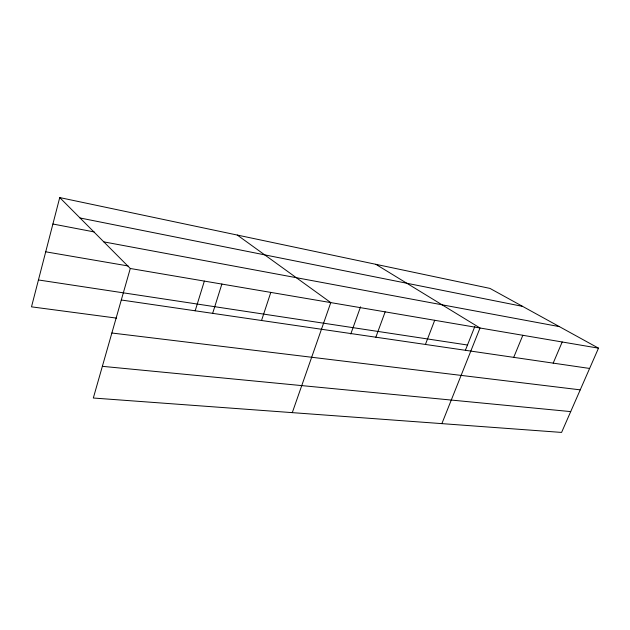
<?xml version="1.0" encoding="UTF-8"?>
<svg xmlns="http://www.w3.org/2000/svg" width="630" height="630" viewBox="0 0 630 630"><rect width="100%" height="100%" fill="white"/><g stroke="black" fill="none" stroke-linecap="round" stroke-linejoin="round"><path stroke-width="0.94" d="M59.732 197.576L130.284 268.49L93.319 398.018L561.582 432.424L598.5 348.162L489.959 288.406L59.732 197.576L31.5 306.841L116.637 318.126M195.174 310.795L204.356 281.09M212.68 313.267L221.894 283.98M261.529 320.497L270.813 292.399M292.288 412.642L330.781 302.605L237.289 235.061M350.776 333.995L360.541 306.841M375.842 337.207L385.158 311.858M425.423 344.452L434.7 320.292M465.373 350.335L474.855 326.45M441.874 423.628L480.013 328.002L375.827 264.309M513.718 357.36L522.829 335.286M553.187 363.124L562.196 341.988M102.367 366.329L570.701 411.603M111.872 333.01L580.238 389.852M121.291 299.998L589.609 368.448M38.446 279.964L467.484 345.012M130.284 268.49L598.5 348.162M45.714 251.811L128.118 265.962M103.808 241.873L559.369 326.623M52.896 224.012L94.177 231.927M80.026 217.972L522.616 306.385"/></g></svg>
